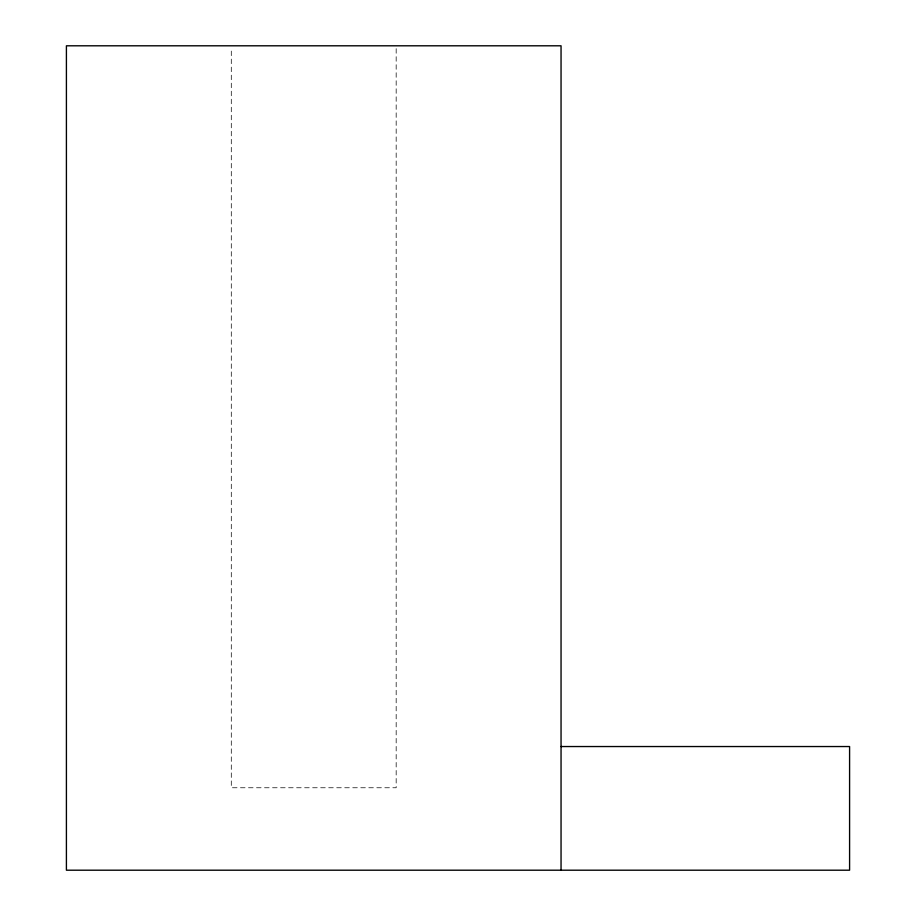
<?xml version="1.0" encoding="UTF-8"?>
<svg xmlns="http://www.w3.org/2000/svg" width="916" height="916" viewBox="0 0 916 916"><rect width="100%" height="100%" fill="white"/><g stroke="black" fill="none" stroke-linecap="round" stroke-linejoin="round"><path stroke-width="0.69" stroke-dasharray="4.58 3.44" d="M396.17 48.663L396.17 787.76L231.29 787.76L231.29 48.663"/><path stroke-width="1.37" d="M561.05 746.54L849.59 746.54L849.59 870.2L66.41 870.2L66.41 45.8L561.05 45.8L561.05 870.2"/></g></svg>
